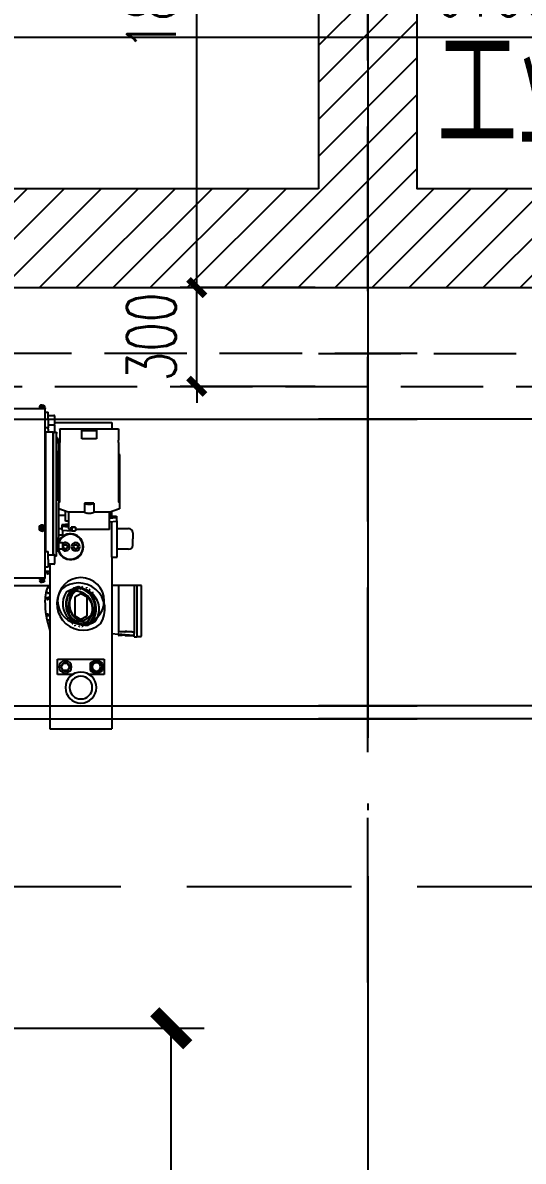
# Model space of a CAD drawing. Extents: x -1899985 to -450366, y 556196 to 2151267.
# Drawn here: x -1712408 to -1710889, y 575354 to 578812 of the extents above; entities that cross this region are included whole.
import ezdxf

# ---------------------------------------------------------------- set-up
doc = ezdxf.new("R2010")
doc.units = 0
doc.header["$LTSCALE"] = 1000
doc.header["$MEASUREMENT"] = 0
for name, pattern in [('__DASH', [0.35, 0.25, -0.1]), ('DASH', [0.35, 0.25, -0.1]), ('DOTE', [2.42, 2, -0.2, 0.02, -0.2])]:
    doc.linetypes.add(name, pattern=pattern)
doc.layers.get('Defpoints').update_dxf_attribs({"color": 210})
for name, color, linetype in [('A-AXIS-DOTE', 14, 'DOTE'), ('A-LIN-V', 9, 'Continuous'), ('A-SFCE', 30, 'Continuous'), ('EWHS5T6M-1', 7, 'Continuous'), ('EWHS5T6M-3', 7, 'Continuous'), ('FHSGH10105-主梁-04', 7, 'Continuous'), ('FHSGH10105-主梁-06', 7, 'Continuous'), ('建-尺寸', 3, 'Continuous'), ('建-文字', 7, 'Continuous')]:
    doc.layers.add(name, color=color, linetype=linetype)
doc.styles.add('_TCH_DIM_T3', font='SIMPLEX', dxfattribs={"width": 0.705882, "bigfont": 'GBCBIG'})
doc.styles.add('A-DIM_T3', font='SIMPLEX', dxfattribs={"width": 0.705882, "bigfont": 'GBCBIG'})
doc.styles.add('A-STANDARD', font='SIMPLEX', dxfattribs={"bigfont": 'GBCBIG'})
doc.dimstyles.new('_TCH_ARCH&&100', dxfattribs={"dimtxt": 297.5, "dimasz": 100, "dimexe": 100, "dimexo": 100, "dimgap": 126.25, "dimtad": 1, "dimdec": 0, "dimzin": 0, "dimdsep": 46, "dimtxsty": '_TCH_DIM_T3', "dimblk": 'ARCHTICK', "dimcen": 0.09, "dimclrt": 7, "dimazin": 2, "dimtfac": 1, "dimtdec": 0, "dimtix": 1, "dimtmove": 2, "dimatfit": 3, "dimfxl": 0, "dimtolj": 1, "dimtzin": 0, "dimarcsym": 0})
doc.dimstyles.new('A-DIM&&50', dxfattribs={"dimtxt": 148.75, "dimasz": 50, "dimexe": 50, "dimexo": 50, "dimgap": 63.125, "dimtad": 1, "dimdec": 0, "dimzin": 0, "dimdsep": 46, "dimtxsty": 'A-DIM_T3', "dimblk": 'ARCHTICK', "dimcen": 0.09, "dimclrt": 7, "dimazin": 2, "dimtfac": 1, "dimtdec": 0, "dimtix": 1, "dimtmove": 2, "dimatfit": 3, "dimfxl": 0, "dimtolj": 1, "dimtzin": 0, "dimarcsym": 0})

# ---------------------------------------------------------------- blocks, each defined once
blk = doc.blocks.new('_ArchTick')
at = {"color": 0, "linetype": 'ByBlock', "const_width": 0.4}
blk.add_lwpolyline([(-0.5, -0.5), (0.5, 0.5)], dxfattribs=at)
blk = doc.blocks.new('*D486')
at = {"layer": 'Defpoints', "color": 0}
for p in [(-519.6, 2100), (-110, 2100), (-110, 300)]:
    blk.add_point(p, dxfattribs=at)
at = {"layer": '建-尺寸', "color": 0, "lineweight": -2}
for p, q in [((-160, 2100), (-569.6, 2100)), ((-519.6, 300), (-519.6, 2100)), ((-160, 300), (-569.6, 300))]:
    blk.add_line(p, q, dxfattribs=at)
at = {"layer": '建-尺寸', "color": 0, "lineweight": -2, "xscale": 50, "yscale": 50, "zscale": 50}
for p, rotation in [((-519.6, 2100), 90), ((-519.6, 300), 270)]:
    blk.add_blockref('_ArchTick', p, dxfattribs=dict(at, rotation=rotation))
at = {"layer": '建-尺寸', "color": 7, "insert": (-657.1, 1200), "char_height": 148.75, "attachment_point": 5, "rotation": 90, "style": 'A-DIM_T3'}
blk.add_mtext('\\A1;1800', dxfattribs=at)
blk = doc.blocks.new('*D487')
at = {"layer": 'Defpoints', "color": 0}
for p in [(-519.6, 300), (-110, 300), (-110, 0)]:
    blk.add_point(p, dxfattribs=at)
at = {"layer": '建-尺寸', "color": 0, "lineweight": -2}
for p, q in [((-519.6, 300), (-519.6, 350)), ((-160, 300), (-569.6, 300)), ((-519.6, 0), (-519.6, 300)), ((-160, 0), (-569.6, 0)), ((-519.6, 0), (-519.6, -50))]:
    blk.add_line(p, q, dxfattribs=at)
at = {"layer": '建-尺寸', "color": 0, "lineweight": -2, "xscale": 50, "yscale": 50, "zscale": 50}
for p, rotation in [((-519.6, 300), 270), ((-519.6, 0), 90)]:
    blk.add_blockref('_ArchTick', p, dxfattribs=dict(at, rotation=rotation))
at = {"layer": '建-尺寸', "color": 7, "insert": (-657.1, 150), "char_height": 148.75, "attachment_point": 5, "rotation": 90, "style": 'A-DIM_T3'}
blk.add_mtext('\\A1;300', dxfattribs=at)
blk = doc.blocks.new('*D488')
at = {"layer": 'Defpoints', "color": 0}
for p in [(3050, 1060.2), (-3050, 600), (3050, 600)]:
    blk.add_point(p, dxfattribs=at)
at = {"layer": '建-尺寸', "color": 0, "lineweight": -2}
for p, q in [((-3050, 650), (-3050, 1110.2)), ((3050, 650), (3050, 1110.2)), ((-3050, 1060.2), (3050, 1060.2))]:
    blk.add_line(p, q, dxfattribs=at)
at = {"layer": '建-尺寸', "color": 0, "lineweight": -2, "xscale": 50, "yscale": 50, "zscale": 50, "rotation": 180}
blk.add_blockref('_ArchTick', (-3050, 1060.2), dxfattribs=at)
at = {"layer": '建-尺寸', "color": 0, "lineweight": -2, "xscale": 50, "yscale": 50, "zscale": 50}
blk.add_blockref('_ArchTick', (3050, 1060.2), dxfattribs=at)
at = {"layer": '建-尺寸', "color": 7, "insert": (382.4, 1197.7), "char_height": 148.75, "attachment_point": 5, "style": 'A-DIM_T3'}
blk.add_mtext('\\A1;6100', dxfattribs=at)
blk = doc.blocks.new('3243243')
at = {"color": 6, "linetype": 'DASH'}
blk.add_line((1570255.4, 577182.5), (1562425.4, 577182.5), dxfattribs=at)
at = {"color": 4}
blk.add_line((1569417.9, 576477.5), (1569328.5, 576477.5), dxfattribs=at)
at = {"layer": 'EWHS5T6M-1', "color": 4, "linetype": 'Continuous'}
for p, q in [((1569139.9, 576452.3), (1569133.3, 576454.1)), ((1569133.8, 576456.2), (1569139.9, 576454.9)), ((1569139.9, 576468.8), (1569138.2, 576469.6)), ((1569139, 576471.6), (1569139.9, 576471.2)), ((1569139.9, 576477.5), (1569139.9, 576041.8)), ((1569234.2, 576452.7), (1569215.4, 576441.9)), ((1569253.1, 576441.9), (1569234.2, 576452.7)), ((1569328.5, 576477.5), (1569328.5, 576041.8)), ((1569348, 576477.5), (1569348, 576338.7)), ((1569395.9, 576477.5), (1569395.9, 576332.3)), ((1569403.8, 576477.5), (1569403.8, 576332.3)), ((1569417.9, 576332.3), (1569417.9, 576477.5)), ((1569417.9, 576332.3), (1569417.9, 576477.5)), ((1569131.2, 576441.2), (1569139.9, 576442.8)), ((1569131.2, 576441.2), (1569131.2, 576435.3)), ((1569131.2, 576435.3), (1569135.2, 576435.3)), ((1569135.2, 576437.3), (1569139.9, 576437.3)), ((1569135.2, 576437.3), (1569135.2, 576435.3)), ((1569215.4, 576441.9), (1569215.4, 576385.1)), ((1569253.1, 576385.1), (1569253.1, 576441.9)), ((1569131.2, 576391.6), (1569131.2, 576385.7)), ((1569131.2, 576391.6), (1569135.2, 576391.6)), ((1569139.9, 576384.2), (1569131.2, 576385.7)), ((1569135.2, 576391.6), (1569135.2, 576389.6)), ((1569135.2, 576389.6), (1569139.9, 576389.6)), ((1569215.4, 576385.1), (1569234.2, 576374.2)), ((1569234.2, 576374.2), (1569253.1, 576385.1)), ((1569133.3, 576372.9), (1569139.9, 576374.6)), ((1569139.9, 576372), (1569133.8, 576370.7)), ((1569138.2, 576357.4), (1569139.9, 576358.2)), ((1569139.9, 576355.7), (1569139, 576355.3)), ((1569139.9, 576340.9), (1569139.9, 576041.8)), ((1569328.5, 576331.9), (1569347.2, 576330.1)), ((1569328.5, 576331.9), (1569347.2, 576330.1)), ((1569347.2, 576330.1), (1569346.6, 576330.2)), ((1569346.6, 576330.2), (1569346.6, 576330.2)), ((1569347.2, 576330.1), (1569346.6, 576330.2)), ((1569346.6, 576330.2), (1569346.6, 576330.2)), ((1569348, 576338.7), (1569348.8, 576338.7)), ((1569348, 576328.6), (1569348, 576326.9)), ((1569349.5, 576326.1), (1569348.8, 576326.1)), ((1569348.8, 576326.1), (1569348.8, 576326.1)), ((1569348.8, 576326.1), (1569349.5, 576326.1)), ((1569367.5, 576336.8), (1569349.5, 576337.1)), ((1569349.5, 576328.4), (1569367.5, 576326.6)), ((1569359, 576325.9), (1569349.5, 576326.1)), ((1569368.8, 576328), (1569349.7, 576329.9)), ((1569368.8, 576328), (1569349.7, 576329.9)), ((1569358.9, 576325.9), (1569355.8, 576326)), ((1569359.2, 576325.9), (1569355.8, 576326)), ((1569367.5, 576336.8), (1569368.7, 576336.8)), ((1569368.7, 576326.5), (1569367.5, 576326.6)), ((1569368.7, 576326.5), (1569395.9, 576325.3)), ((1569368.7, 576325.8), (1569395.9, 576325.3)), ((1569395.9, 576325.4), (1569368.8, 576328)), ((1569368.8, 576328), (1569395.9, 576325.4)), ((1569395.9, 576325.4), (1569368.8, 576328)), ((1569368.8, 576328), (1569395.9, 576325.4)), ((1569395.9, 576325.3), (1569383.6, 576325.5)), ((1569395.9, 576321.5), (1569395.9, 576332.3)), ((1569395.9, 576321.5), (1569395.9, 576325.4)), ((1569395.9, 576321.5), (1569395.9, 576321.5)), ((1569395.9, 576321.5), (1569403.8, 576321.3)), ((1569395.9, 576321.5), (1569403.8, 576321.3)), ((1569395.9, 576321.5), (1569395.9, 576321.5)), ((1569395.9, 576321.5), (1569403.8, 576321.3)), ((1569395.9, 576321.5), (1569403.8, 576321.3)), ((1569403.8, 576332.3), (1569403.8, 576321.3)), ((1569416.4, 576322), (1569403.8, 576321.3)), ((1569416.4, 576322), (1569403.8, 576321.3)), ((1569416.4, 576322), (1569403.8, 576321.3)), ((1569416.4, 576322), (1569403.8, 576321.3)), ((1569403.8, 576321.3), (1569403.8, 576321.3)), ((1569403.8, 576321.3), (1569403.8, 576321.3)), ((1569417.9, 576323.6), (1569417.9, 576332.3)), ((1569417.9, 576323.6), (1569417.9, 576332.3))]:
    blk.add_line(p, q, dxfattribs=at)
for centre, radius, start, end in [((1569234.2, 576431), 109.2, 154.7877, 180), ((1569234.2, 576431), 109.2, 154.7877, 180), ((1569133.6, 576455.1), 1.1, 78, 255), ((1569138.6, 576470.6), 1.1, 69, 246), ((1569401.5, 576430.5), 276.5, 179.8984, 198.9136), ((1569401.5, 576430.5), 276.5, 179.8984, 198.9136), ((1569133.6, 576371.8), 1.1, 105, 282), ((1569138.6, 576356.4), 1.1, 114, 291), ((1569347.3, 574900.5), 1438.1, 89.9717, 90.0283), ((1569346.4, 576328.6), 1.57, 0.0067, 84.4934), ((1569346.4, 576328.6), 1.57, 0, 84.5), ((1569349.7, 576339.3), 3.54, 224.3744, 269.1688), ((1569346.3, 576302.2), 27.9, 83.1236, 88.2406), ((1569346.3, 576302.2), 27.9, 83.1236, 88.2406), ((1569349.6, 576338.7), 1.57, 180, 216.594), ((1569349.6, 576338.7), 1.57, 180, 269), ((1569348.8, 576326.9), 0.784, 179.847, 269.153), ((1569348.8, 576326.9), 0.784, 179.8571, 269.1429), ((1569349.6, 576338.7), 1.58, 216.7224, 268.8717), ((1569347.5, 576317.8), 10.8, 78.9856, 85.6242), ((1569360.6, 576337.5), 11.1, 177.9665, 182.0335), ((1569320.2, 576331.7), 29.6, 353.4425, 356.447), ((1569360.8, 576326.5), 11.3, 178.0016, 181.9984), ((1569371.8, 576172.2), 164.6, 81.5673, 91.0684), ((1569348.9, 576328.8), 19.9, 353.3641, 357.7081), ((1569416.4, 576323.6), 1.57, 273, 0), ((1569416.4, 576323.6), 1.57, 273, 0), ((1569416.4, 576323.6), 1.57, 273, 0), ((1569416.4, 576323.6), 1.57, 273, 0), ((1569281.4, 576230.3), 12.6, 0, 180), ((1569234.2, 576167.5), 47.1, 90, 270), ((1569234.2, 576167.5), 47.1, 270, 90), ((1569281.4, 576230.3), 12.6, 180, 0), ((1569234.2, 576167.5), 34.6, 90, 270), ((1569234.2, 576167.5), 34.6, 270, 90)]:
    blk.add_arc(centre, radius, start, end, dxfattribs=at)
for points, degree, knots in [([(1569348.3, 576328.5), (1569348.3, 576328.9), (1569348.2, 576329.3), (1569347.8, 576329.9), (1569347.5, 576330.1), (1569347.2, 576330.1)], 3, [0, 0, 0, 0, 0.497, 0.497, 1, 1, 1, 1]), ([(1569349.5, 576326.9), (1569349.1, 576326.9), (1569348.7, 576326.9), (1569348.2, 576326.9), (1569348, 576326.9), (1569348, 576326.9)], 3, [0, 0, 0, 0, 0.5, 0.5, 1, 1, 1, 1]), ([(1569349.7, 576335.7), (1569349.7, 576336.1), (1569349.7, 576336.4), (1569349.6, 576336.9), (1569349.6, 576337.1), (1569349.5, 576337.1)], 3, [0, 0, 0, 0, 0.5, 0.5, 1, 1, 1, 1]), ([(1569395.9, 576335.5), (1569395.5, 576335.6), (1569395.1, 576335.7), (1569392.7, 576336.1), (1569388.6, 576336.5), (1569384.5, 576336.9), (1569379.1, 576337.2), (1569374.1, 576337.4), (1569368.7, 576337.5)], 2, [0.1931582, 0.1931582, 0.1931582, 0.25, 0.25, 0.5, 0.5, 0.75, 0.75, 1, 1, 1]), ([(1569368.7, 576336.8), (1569368.7, 576336.7), (1569368.8, 576336.6), (1569368.8, 576336), (1569368.8, 576335.6), (1569368.8, 576335.2)], 3, [0, 0, 0, 0, 0.5, 0.5, 1, 1, 1, 1])]:
    blk.add_open_spline(points, degree=degree, knots=knots, dxfattribs=at)
at = {"layer": 'EWHS5T6M-3', "color": 4, "linetype": 'Continuous'}
for p, q in [((1568211.2, 577014.9), (1569125.8, 577014.9)), ((1568211.2, 577014.9), (1569125.8, 577014.9)), ((1569125.8, 577017.4), (1569106.9, 577017.4)), ((1569106.9, 577017.4), (1569106.9, 577014.9)), ((1569116.4, 577019.9), (1569108.1, 577019.9)), ((1569109.1, 577019.9), (1569109.1, 577017.4)), ((1569116.4, 577025.1), (1569111.7, 577025.1)), ((1569116.1, 577019.9), (1569115.4, 577017.4)), ((1569116.4, 577025.1), (1569121.1, 577025.1)), ((1569116.4, 577019.9), (1569124.6, 577019.9)), ((1569116.7, 577017.4), (1569117.4, 577019.9)), ((1569120, 577025.1), (1569120, 577025.1)), ((1569123.7, 577019.9), (1569123.7, 577017.4)), ((1569125.8, 577017.4), (1569125.8, 577014.9)), ((1569125.8, 576973.3), (1569125.8, 577014.9)), ((1569125.8, 577003.7), (1569125.8, 577014.9)), ((1569125.8, 577003.7), (1569135.2, 577003.7)), ((1569125.8, 577003.7), (1569135.2, 577003.7)), ((1569135.2, 576980.1), (1569135.2, 577003.7)), ((1569135.2, 576994.2), (1569135.2, 577003.7)), ((1569125.8, 576542.7), (1569125.8, 576973.3)), ((1569135.2, 576994.2), (1569152.2, 576994.2)), ((1569135.2, 576994.2), (1569152.2, 576994.2)), ((1569135.2, 576980.1), (1569135.2, 576956.5)), ((1569154.1, 576992.3), (1569154.1, 576967.8)), ((1569154.1, 576992.3), (1569154.1, 576972.5)), ((1569154.1, 576972.5), (1569315.9, 576972.5)), ((1569154.1, 576972.5), (1569315.9, 576972.5)), ((1569315.9, 576972.5), (1569328.5, 576972.5)), ((1569315.9, 576972.5), (1569328.5, 576972.5)), ((1569328.5, 576972.5), (1569328.5, 576953.1)), ((1569328.5, 576972.5), (1569328.5, 576953.1)), ((1569135.2, 576956.5), (1569125.8, 576956.5)), ((1569125.8, 576941.8), (1569127.4, 576943.4)), ((1569127.4, 576580.6), (1569127.4, 576943.4)), ((1569149.4, 576943.4), (1569127.4, 576943.4)), ((1569135.2, 576965.9), (1569152.2, 576965.9)), ((1569135.2, 576952.7), (1569135.2, 576956.5)), ((1569135.2, 576952.7), (1569135.2, 576943.4)), ((1569149.4, 576943.4), (1569149.4, 576571.1)), ((1569150.9, 576941.8), (1569149.4, 576943.4)), ((1569150.9, 576943.4), (1569150.9, 576938.9)), ((1569150.9, 576943.4), (1569160.4, 576943.4)), ((1569150.9, 576571.1), (1569150.9, 576938.9)), ((1569154.1, 576965), (1569154.1, 576943.4)), ((1569160.4, 576943.4), (1569160.4, 576938.9)), ((1569160.4, 576876.6), (1569160.4, 576938.9)), ((1569170.6, 576952.9), (1569170.6, 576953.1)), ((1569170.6, 576953.1), (1569348.2, 576953.1)), ((1569170.6, 576952.9), (1569170.6, 576919.5)), ((1569237.4, 576949.4), (1569281.4, 576949.4)), ((1569237.4, 576923), (1569237.4, 576949.4)), ((1569237.4, 576947.9), (1569281.4, 576947.9)), ((1569281.4, 576949.4), (1569281.4, 576923)), ((1569328.5, 576953.1), (1569348.2, 576953.1)), ((1569348.2, 576953.1), (1569348.2, 576952.9)), ((1569348.2, 576953.1), (1569348.2, 576952.9)), ((1569348.2, 576952.9), (1569348.2, 576919.5)), ((1569348.2, 576952.9), (1569348.2, 576919.5)), ((1569160.4, 576927.6), (1569162.7, 576927.6)), ((1569160.4, 576912), (1569167.4, 576912)), ((1569162.7, 576919.8), (1569162.7, 576927.6)), ((1569162.7, 576921.6), (1569166, 576921.6)), ((1569162.7, 576919.8), (1569162.7, 576912)), ((1569166, 576921.8), (1569166, 576922.1)), ((1569166, 576922.1), (1569170.6, 576922.1)), ((1569166, 576921.8), (1569166, 576912)), ((1569166, 576912), (1569166, 576921.3)), ((1569167.4, 576912), (1569167.4, 576908.5)), ((1569167.4, 576734.3), (1569167.4, 576908.5)), ((1569170.6, 576901.7), (1569167.4, 576901.7)), ((1569170.6, 576919.5), (1569170.6, 576911.8)), ((1569170.6, 576730.5), (1569170.6, 576911.8)), ((1569281.4, 576923), (1569237.4, 576923)), ((1569348.2, 576911.8), (1569348.2, 576919.5)), ((1569348.2, 576911.8), (1569348.2, 576919.5)), ((1569348.2, 576911.8), (1569348.2, 576730.5)), ((1569348.2, 576911.8), (1569348.2, 576877.1)), ((1569160.4, 576884.5), (1569162.7, 576884.5)), ((1569160.4, 576584.2), (1569160.4, 576876.6)), ((1569162.7, 576884.5), (1569162.7, 576855.2)), ((1569167.4, 576875.6), (1569170.6, 576877.1)), ((1569348.2, 576877.1), (1569351.3, 576875.6)), ((1569348.2, 576877.1), (1569351.3, 576875.6)), ((1569351.3, 576875.6), (1569351.3, 576729)), ((1569351.3, 576875.6), (1569351.3, 576729)), ((1569162.7, 576855.2), (1569162.7, 576736.7)), ((1569162.7, 576736.7), (1569160.4, 576736.7)), ((1569167.4, 576734.3), (1569167.4, 576729)), ((1569167.4, 576729), (1569170.6, 576730.5)), ((1569167.4, 576710.7), (1569167.4, 576729)), ((1569245.2, 576727.4), (1569252.2, 576724.8)), ((1569273.5, 576727.4), (1569245.2, 576727.4)), ((1569245.2, 576727.4), (1569245.2, 576700.1)), ((1569266.5, 576724.8), (1569273.5, 576727.4)), ((1569273.5, 576727.4), (1569273.5, 576700.1)), ((1569348.2, 576730.5), (1569351.3, 576729)), ((1569351.3, 576729), (1569351.3, 576710.7)), ((1569351.3, 576729), (1569351.3, 576710.7)), ((1569167.4, 576608.2), (1569167.4, 576710.7)), ((1569195.7, 576700.1), (1569167.4, 576710.7)), ((1569167.4, 576709.3), (1569171.4, 576709.3)), ((1569187.9, 576690.4), (1569167.4, 576690.4)), ((1569187.9, 576673.1), (1569187.9, 576702.7)), ((1569245.2, 576700.1), (1569195.7, 576700.1)), ((1569197.3, 576647.2), (1569197.3, 576700.1)), ((1569245.2, 576700.1), (1569252.2, 576697.4)), ((1569266.5, 576697.4), (1569273.5, 576700.1)), ((1569323, 576700.1), (1569273.5, 576700.1)), ((1569321.4, 576647.2), (1569321.4, 576700.1)), ((1569351.3, 576710.7), (1569323, 576700.1)), ((1569325.4, 576687.3), (1569325.4, 576701)), ((1569328.5, 576690.4), (1569325.4, 576687.3)), ((1569327.4, 576689.4), (1569342.2, 576687.9)), ((1569351.3, 576710.7), (1569328.5, 576702.2)), ((1569328.5, 576690.4), (1569328.5, 576702.2)), ((1569328.5, 576690.4), (1569328.5, 576702.2)), ((1569328.5, 576690.4), (1569328.5, 576689.2)), ((1569328.5, 576690.4), (1569328.5, 576689.2)), ((1569114.6, 576655.1), (1569112.7, 576651.9)), ((1569114.6, 576655.1), (1569118.2, 576655.1)), ((1569120, 576651.9), (1569118.2, 576655.1)), ((1569197.3, 576663.9), (1569176.5, 576662.3)), ((1569176.5, 576662.3), (1569176.5, 576657.4)), ((1569176.5, 576657.4), (1569176.5, 576646.1)), ((1569176.5, 576657.4), (1569197.3, 576655.4)), ((1569191.4, 576660.8), (1569185.9, 576660.8)), ((1569185.9, 576658.1), (1569191.4, 576658.1)), ((1569197.3, 576673.1), (1569187.9, 576673.1)), ((1569204.2, 576647.2), (1569204.2, 576654.8)), ((1569204.2, 576654.8), (1569206.3, 576654.6)), ((1569217.3, 576654.8), (1569204.2, 576654.8)), ((1569217.3, 576654.6), (1569217.3, 576654.8)), ((1569325.4, 576687.3), (1569321.4, 576687.3)), ((1569342.2, 576683.1), (1569321.4, 576681.5)), ((1569342.2, 576671.7), (1569321.4, 576670.1)), ((1569332.8, 576687.2), (1569327.3, 576687.2)), ((1569327.3, 576684.6), (1569332.8, 576684.6)), ((1569328.5, 576689.2), (1569342.2, 576687.9)), ((1569328.5, 576563.9), (1569328.5, 576670.6)), ((1569342.2, 576687.9), (1569342.2, 576683.1)), ((1569342.2, 576687.9), (1569342.2, 576683.1)), ((1569342.2, 576683.1), (1569342.2, 576671.7)), ((1569342.2, 576683.1), (1569342.2, 576673.9)), ((1569342.2, 576673.9), (1569344.2, 576673.9)), ((1569342.2, 576673.9), (1569344.2, 576673.9)), ((1569344.2, 576563.9), (1569344.2, 576673.9)), ((1569344.2, 576650.3), (1569344.2, 576673.9)), ((1569112.7, 576651.9), (1569114.6, 576648.8)), ((1569114.6, 576648.8), (1569118.2, 576648.8)), ((1569118.2, 576648.8), (1569120, 576651.9)), ((1569162.7, 576620.3), (1569160.4, 576620.3)), ((1569162.7, 576620.3), (1569162.7, 576605.6)), ((1569167.4, 576651.1), (1569176.5, 576651.1)), ((1569177.3, 576630.7), (1569167.4, 576630.7)), ((1569176.5, 576646.1), (1569206.3, 576643.2)), ((1569178.6, 576645.8), (1569178.6, 576632)), ((1569204.2, 576647.2), (1569197.3, 576647.2)), ((1569206.3, 576654.6), (1569206.3, 576643.2)), ((1569206.3, 576654.6), (1569217.3, 576654.6)), ((1569206.3, 576643.2), (1569217.3, 576643.2)), ((1569217.3, 576654.6), (1569217.3, 576643.2)), ((1569321.4, 576647.2), (1569217.3, 576647.2)), ((1569344.2, 576650.3), (1569378.8, 576650.3)), ((1569344.2, 576650.3), (1569378.8, 576650.3)), ((1569391.4, 576637.8), (1569391.4, 576618.9)), ((1569391.4, 576637.8), (1569391.4, 576618.9)), ((1569162.7, 576607.4), (1569166, 576607.4)), ((1569162.7, 576605.6), (1569162.7, 576582.1)), ((1569166, 576588.1), (1569162.7, 576588.1)), ((1569166, 576607.6), (1569166, 576608)), ((1569166, 576608), (1569177.3, 576608)), ((1569166, 576607.6), (1569166, 576587.6)), ((1569166, 576588.1), (1569166, 576607.1)), ((1569177.3, 576587.6), (1569166, 576587.6)), ((1569178.6, 576606.4), (1569178.6, 576606.7)), ((1569178.6, 576606.4), (1569178.6, 576588.8)), ((1569179.9, 576595.5), (1569179.8, 576595.3)), ((1569179.8, 576595.3), (1569179.9, 576595.2)), ((1569179.9, 576595.5), (1569183.4, 576601.5)), ((1569183.4, 576589.2), (1569179.9, 576595.2)), ((1569183.5, 576601.6), (1569183.4, 576601.5)), ((1569183.4, 576589.2), (1569183.5, 576589.1)), ((1569183.6, 576601.6), (1569183.5, 576601.6)), ((1569183.5, 576589.1), (1569183.6, 576589.1)), ((1569183.6, 576601.6), (1569190.6, 576601.6)), ((1569190.7, 576601.6), (1569190.6, 576601.6)), ((1569190.6, 576589.1), (1569190.7, 576589.1)), ((1569190.8, 576601.5), (1569190.7, 576601.6)), ((1569190.7, 576589.1), (1569190.8, 576589.2)), ((1569190.8, 576601.5), (1569194.3, 576595.5)), ((1569194.3, 576595.2), (1569190.8, 576589.2)), ((1569194.3, 576595.3), (1569194.3, 576595.5)), ((1569194.3, 576595.2), (1569194.3, 576595.3)), ((1569211.3, 576595.5), (1569214.8, 576601.5)), ((1569211.3, 576595.5), (1569211.3, 576595.3)), ((1569211.3, 576595.3), (1569211.3, 576595.2)), ((1569214.8, 576589.2), (1569211.3, 576595.2)), ((1569214.9, 576601.6), (1569214.8, 576601.5)), ((1569214.8, 576589.2), (1569214.9, 576589.1)), ((1569215, 576601.6), (1569214.9, 576601.6)), ((1569214.9, 576589.1), (1569215, 576589.1)), ((1569215, 576601.6), (1569222, 576601.6)), ((1569222.1, 576601.6), (1569222, 576601.6)), ((1569222, 576589.1), (1569222.1, 576589.1)), ((1569222.2, 576601.5), (1569222.1, 576601.6)), ((1569222.1, 576589.1), (1569222.2, 576589.2)), ((1569222.2, 576601.5), (1569225.7, 576595.5)), ((1569225.7, 576595.2), (1569222.2, 576589.2)), ((1569225.8, 576595.3), (1569225.7, 576595.5)), ((1569225.7, 576595.2), (1569225.8, 576595.3)), ((1569378.8, 576587.5), (1569344.2, 576587.5)), ((1569344.2, 576563.9), (1569344.2, 576587.5)), ((1569378.8, 576587.5), (1569344.2, 576587.5)), ((1569391.4, 576600.1), (1569391.4, 576618.9)), ((1569391.4, 576600.1), (1569391.4, 576618.9)), ((1569125.8, 576580.6), (1569135.2, 576580.6)), ((1569135.2, 576557), (1569135.2, 576580.6)), ((1569135.2, 576571.1), (1569152.2, 576571.1)), ((1569135.2, 576557), (1569135.2, 576533.4)), ((1569154.1, 576569.3), (1569154.1, 576544.7)), ((1569160.4, 576566.3), (1569154.1, 576566.3)), ((1569160.4, 576566.3), (1569160.4, 576584.2)), ((1569162.7, 576582.1), (1569160.4, 576582.1)), ((1569328.5, 576563.9), (1569328.5, 576041.8)), ((1569328.5, 576563.9), (1569344.2, 576563.9)), ((1569328.5, 576563.9), (1569328.5, 576477.5)), ((1569328.5, 576563.9), (1569344.2, 576563.9)), ((1569125.8, 576501.1), (1569125.8, 576542.7)), ((1569135.2, 576533.4), (1569125.8, 576533.4)), ((1569139.9, 576519.9), (1569125.8, 576519.9)), ((1569135.2, 576542.9), (1569152.2, 576542.9)), ((1569139.9, 576542.9), (1569139.9, 576519.9)), ((1569139.9, 576519.9), (1569139.9, 576041.8)), ((1568211.2, 576501.1), (1569125.8, 576501.1)), ((1569106.9, 576498.5), (1569106.9, 576501.1)), ((1569106.9, 576498.5), (1569125.8, 576498.5)), ((1569108.1, 576492.9), (1569116.4, 576492.9)), ((1569109.1, 576496), (1569109.1, 576498.5)), ((1569109.1, 576496), (1569115.4, 576496)), ((1569111.7, 576493.3), (1569111.7, 576496)), ((1569111.7, 576487.7), (1569116.4, 576487.7)), ((1569116.1, 576498.5), (1569115.4, 576496)), ((1569124.6, 576492.9), (1569116.4, 576492.9)), ((1569121.1, 576487.7), (1569116.4, 576487.7)), ((1569116.7, 576496), (1569117.4, 576498.5)), ((1569116.7, 576496), (1569123.7, 576496)), ((1569120, 576487.7), (1569120, 576487.7)), ((1569121.1, 576493.3), (1569121.1, 576496)), ((1569123.7, 576496), (1569123.7, 576498.5)), ((1569125.8, 576498.5), (1569125.8, 576501.1)), ((1569130.5, 576514.5), (1569131, 576516.2)), ((1569134.7, 576513), (1569133.1, 576512.3)), ((1569201.3, 576458.1), (1569203.3, 576452.6)), ((1569214.6, 576460.3), (1569210.6, 576467.2)), ((1569214.7, 576469.5), (1569218.6, 576462.7)), ((1569231, 576468.5), (1569227.2, 576473)), ((1569139.9, 576340.9), (1569139.9, 576041.8)), ((1569328.5, 576331.9), (1569328.5, 576041.8)), ((1569163.5, 576253.9), (1569304.9, 576253.9)), ((1569163.5, 576206.8), (1569163.5, 576253.9)), ((1569174.5, 576230.6), (1569180.6, 576241.1)), ((1569180.7, 576241.3), (1569180.6, 576241.1)), ((1569181, 576241.3), (1569180.7, 576241.3)), ((1569181, 576241.3), (1569193.2, 576241.3)), ((1569193.4, 576241.3), (1569193.2, 576241.3)), ((1569193.6, 576241.1), (1569193.4, 576241.3)), ((1569193.6, 576241.1), (1569199.7, 576230.6)), ((1569281.4, 576252.1), (1569262.5, 576241.2)), ((1569262.5, 576241.2), (1569262.5, 576219.5)), ((1569300.2, 576241.2), (1569281.4, 576252.1)), ((1569304.9, 576253.9), (1569304.9, 576206.8)), ((1569208.2, 576206.8), (1569163.5, 576206.8)), ((1569174.5, 576230.6), (1569174.4, 576230.3)), ((1569174.4, 576230.3), (1569174.5, 576230.1)), ((1569180.6, 576219.6), (1569174.5, 576230.1)), ((1569180.6, 576219.6), (1569180.7, 576219.3)), ((1569180.7, 576219.3), (1569181, 576219.3)), ((1569193.2, 576219.3), (1569193.4, 576219.3)), ((1569193.4, 576219.3), (1569193.6, 576219.6)), ((1569199.7, 576230.1), (1569193.6, 576219.6)), ((1569199.8, 576230.3), (1569199.7, 576230.6)), ((1569199.7, 576230.1), (1569199.8, 576230.3)), ((1569304.9, 576206.8), (1569260.3, 576206.8)), ((1569262.5, 576219.5), (1569281.4, 576208.6)), ((1569281.4, 576208.6), (1569300.2, 576219.5)), ((1569139.9, 576041.8), (1569152.5, 576041.8)), ((1569139.9, 576041.8), (1569328.5, 576041.8)), ((1569152.5, 576041.8), (1569315.9, 576041.8)), ((1569315.9, 576041.8), (1569328.5, 576041.8))]:
    blk.add_line(p, q, dxfattribs=at)
for centre, radius, start, end in [((1569116.4, 577018.1), 8.45, 123.9117, 167.5145), ((1569116.4, 577018.1), 8.45, 12.4855, 56.0883), ((1569152.2, 576992.3), 1.89, 0, 90), ((1569152.2, 576992.3), 1.89, 0, 90), ((1569152.2, 576967.8), 1.89, 270, 0), ((1569152.2, 576965), 1.89, 0, 49.7275), ((1569116.4, 576651.9), 9.43, 0, 180), ((1569116.4, 576651.9), 8.25, 0, 180), ((1569116.4, 576651.9), 4.71, 0, 180), ((1569116.4, 576651.9), 3.63, 120, 180), ((1569116.4, 576651.9), 3.63, 60, 120), ((1569116.4, 576651.9), 3.63, 0, 60), ((1569116.4, 576651.9), 9.43, 180, 0), ((1569116.4, 576651.9), 8.25, 180, 0), ((1569116.4, 576651.9), 4.71, 180, 0), ((1569116.4, 576651.9), 3.63, 180, 240), ((1569116.4, 576651.9), 3.63, 240, 300), ((1569116.4, 576651.9), 3.63, 300, 0), ((1569202.8, 576595.3), 37.7, 0, 160.407), ((1569202.8, 576595.3), 39.3, 0, 154.1581), ((1569177.3, 576632), 1.26, 270, 0), ((1569378.8, 576637.8), 12.6, 0, 90), ((1569378.8, 576637.8), 12.6, 0, 90), ((1569202.8, 576595.3), 39.3, 190.8374, 0), ((1569202.8, 576595.3), 37.7, 191.0547, 0), ((1569187.1, 576595.3), 12.6, 218.2423, 0), ((1569177.3, 576606.7), 1.26, 0, 90), ((1569177.3, 576588.8), 1.26, 270, 0), ((1569187.1, 576595.3), 12.6, 0, 132.4541), ((1569187.1, 576595.3), 7.19, 120.9642, 179.0358), ((1569187.1, 576595.3), 7.19, 180.9642, 239.0358), ((1569187.1, 576595.3), 7.19, 60.9642, 119.0358), ((1569187.1, 576595.3), 7.19, 240.9642, 299.0358), ((1569187.1, 574201.8), 2387.2, 89.9163, 90.0837), ((1569187.1, 576595.3), 7.19, 0.9642, 59.0358), ((1569187.1, 576595.3), 7.19, 300.9642, 359.0358), ((1569218.5, 576595.3), 12.6, 0, 180), ((1569218.5, 576595.3), 12.6, 180, 0), ((1569218.5, 576595.3), 7.19, 120.9642, 179.0358), ((1569218.5, 576595.3), 7.19, 180.9642, 239.0358), ((1569218.5, 576595.3), 7.19, 60.9642, 119.0358), ((1569218.5, 576595.3), 7.19, 240.9642, 299.0358), ((1569218.5, 574201.8), 2387.2, 89.9163, 90.0837), ((1569218.5, 576595.3), 7.19, 0.9642, 59.0358), ((1569218.5, 576595.3), 7.19, 300.9642, 359.0358), ((1569378.8, 576600.1), 12.6, 270, 0), ((1569378.8, 576600.1), 12.6, 270, 0), ((1569152.2, 576569.3), 1.89, 0, 90), ((1569152.2, 576544.7), 1.89, 270, 0), ((1569116.4, 576494.7), 8.45, 192.4855, 236.0883), ((1569111.3, 576493.3), 0.393, 270, 0), ((1569121.5, 576493.3), 0.393, 180, 270), ((1569116.4, 576494.7), 8.45, 303.9117, 347.5145), ((1569202.8, 576595.3), 108.4, 228.1863, 229.9955), ((1569202.8, 576595.3), 106.9, 227.7942, 230.3876), ((1569234.2, 576431), 70.7, 0, 180), ((1569227, 576405.2), 80.1, 326.8566, 131.1227), ((1569241.4, 576421.7), 80.1, 146.8566, 311.1227), ((1569242.4, 576421.9), 63.6, 146.5705, 305.3505), ((1569251.5, 576420.3), 63.5, 128.7164, 274.7097), ((1569226.1, 576405.1), 63.6, 326.5705, 125.3505), ((1569252.9, 576421.9), 62.9, 144.4955, 272.3786), ((1569192.6, 576455), 7.07, 270.094, 293.3146), ((1569323.4, 576410.8), 126.7, 161.7514, 196.4061), ((1569252.5, 576420.2), 54.8, 130.9848, 269.3602), ((1569192.6, 576455), 7.07, 6.6854, 29.906), ((1569252.7, 576420.2), 53.5, 131.4667, 268.2602), ((1569202.4, 576458.5), 1.1, 139.1932, 200), ((1569234.2, 576431), 43.2, 123.1268, 139.1932), ((1569225.8, 576420.3), 51.2, 242.1693, 33.398), ((1569201.1, 576451.8), 2.36, 326.5646, 20), ((1569208.3, 576458.6), 2.36, 30, 210), ((1569208.3, 576458.6), 2.36, 210, 30), ((1569234.2, 576431), 42.6, 120, 123.173), ((1569217, 576406.6), 63.5, 308.7164, 94.7097), ((1569234.2, 576431), 42.6, 116.827, 120), ((1569234.2, 576431), 43.2, 100.8068, 116.8732), ((1569215.9, 576406.7), 54.8, 310.9848, 89.3602), ((1569215.7, 576406.8), 53.5, 311.4667, 88.2602), ((1569223.3, 576467.2), 2.36, 30, 210), ((1569223.3, 576467.2), 2.36, 210, 30), ((1569226.3, 576472.3), 1.1, 40, 100.8068), ((1569210.6, 576408.4), 66.7, 312.3281, 75.5721), ((1569234.2, 576479), 7.07, 210.094, 233.3146), ((1569232.8, 576470.1), 2.36, 220, 273.4354), ((1569235.2, 576429.3), 38.5, 30, 93.4354), ((1569234.2, 576479), 7.07, 306.6854, 329.906), ((1569258.3, 576472.6), 7.07, 180, 203.3146), ((1569258.3, 576472.6), 7.07, 276.6854, 299.906), ((1569275.8, 576455), 7.07, 150.094, 173.3146), ((1569275.8, 576455), 7.07, 246.6854, 269.906), ((1569234.2, 576431), 70.7, 180, 0), ((1569186.2, 576431), 7.07, 36.6854, 59.906), ((1569282.3, 576431), 7.07, 120.094, 143.3146), ((1569186.2, 576396), 7.07, 300.094, 323.3146), ((1569192.6, 576371.9), 7.07, 66.6854, 89.906), ((1569275.8, 576371.9), 7.07, 90.094, 113.3146), ((1569282.3, 576396), 7.07, 216.6854, 239.906), ((1569192.6, 576371.9), 7.07, 330.094, 353.3146), ((1569210.2, 576354.4), 7.07, 96.6854, 119.906), ((1569210.2, 576354.4), 7.07, 0.094, 23.3146), ((1569234.2, 576347.9), 7.07, 126.6854, 149.906), ((1569234.2, 576347.9), 7.07, 30.094, 53.3146), ((1569258.3, 576354.4), 7.07, 156.6854, 180), ((1569258.3, 576354.4), 7.07, 60.094, 83.3146), ((1569275.8, 576371.9), 7.07, 186.6854, 209.906), ((1569187.1, 576230.3), 18.9, 0, 180), ((1569187.1, 576230.3), 12.6, 121.045, 178.955), ((1569187.1, 576230.3), 12.6, 61.045, 118.955), ((1569187.1, 576230.3), 12.6, 1.045, 58.955), ((1569281.4, 576230.3), 18.8, 90, 270), ((1569281.4, 576230.3), 13.6, 90, 270), ((1569281.4, 576230.3), 18.8, 270, 90), ((1569281.4, 576230.3), 13.6, 270, 90), ((1565913.6, 576230.3), 3386.6, 359.8158, 0.1842), ((1569187.1, 576230.3), 18.9, 180, 0), ((1569187.1, 576230.3), 12.6, 181.045, 238.955), ((1569187.1, 570453.8), 5765.5, 89.93952, 90.06048), ((1569187.1, 576230.3), 12.6, 241.045, 298.955), ((1569187.1, 576230.3), 12.6, 301.045, 358.955)]:
    blk.add_arc(centre, radius, start, end, dxfattribs=at)
at = {"layer": 'EWHS5T6M-3', "color": 4, "linetype": 'Continuous', "extrusion": (0, 0, -1)}
for centre, major_axis, start_param, end_param in [((1569259.4, 576726), (-8.64, 0), 3.735005, 5.689773), ((1569259.4, 576698.7), (-8.64, 0), 3.735005, 5.689773), ((1569185.9, 576659.5), (5.11, 0), 1.564978, 4.712389), ((1569191.4, 576659.5), (5.11, 0), 4.712389, 6.283185), ((1569191.4, 576659.5), (-5.11, 0), 3.141593, 4.70657), ((1569327.3, 576685.9), (5.11, 0), 1.564978, 4.712389), ((1569332.8, 576685.9), (5.11, 0), 4.712389, 6.283185), ((1569332.8, 576685.9), (-5.11, 0), 3.141593, 4.70657)]:
    blk.add_ellipse(centre, major_axis=major_axis, ratio=0.258819, start_param=start_param, end_param=end_param, dxfattribs=at)
at = {"layer": 'EWHS5T6M-3', "color": 4, "linetype": 'Continuous'}
blk.add_open_spline([(1569131, 576516.2), (1569131.7, 576518.2), (1569132.4, 576520)], degree=2, dxfattribs=at)
blk.add_open_spline([(1569140, 576516.2), (1569139.7, 576516), (1569139.5, 576515.8), (1569137.4, 576514.4), (1569134.7, 576513)], degree=2, knots=[0.7287121, 0.7287121, 0.7287121, 0.75, 0.75, 1, 1, 1], dxfattribs=at)
at = {"layer": 'FHSGH10105-主梁-04', "color": 4, "linetype": 'Continuous'}
blk.add_line((1562470.6, 576982.5), (1570255.4, 576982.5), dxfattribs=at)
at = {"layer": 'FHSGH10105-主梁-06', "color": 4, "linetype": 'Continuous'}
for p, q in [((1569125.8, 576516.8), (1569130.4, 576516.8)), ((1568818.2, 576477.5), (1569139.9, 576477.5)), ((1569022.1, 576477.5), (1569135.4, 576477.5)), ((1562724.4, 576111.8), (1570255.4, 576111.8)), ((1562731.1, 576072.5), (1570255.4, 576072.5))]:
    blk.add_line(p, q, dxfattribs=at)
blk = doc.blocks.new('*D493')
at = {"layer": 'A-LIN-V', "color": 0, "lineweight": -2}
for p, q in [((-1571580.8, 575132.9), (-1570852.4, 575132.9)), ((-1570952.4, 567632.5), (-1570952.4, 575132.9)), ((-1571580.8, 567632.5), (-1570852.4, 567632.5))]:
    blk.add_line(p, q, dxfattribs=at)
at = {"layer": 'Defpoints', "color": 0}
for p in [(-1571680.8, 575132.9), (-1570952.4, 575132.9), (-1571680.8, 567632.5)]:
    blk.add_point(p, dxfattribs=at)
at = {"layer": 'A-LIN-V', "color": 0, "lineweight": -2, "xscale": 100, "yscale": 100, "zscale": 100}
for p, rotation in [((-1570952.4, 575132.9), 90), ((-1570952.4, 567632.5), 270)]:
    blk.add_blockref('_ArchTick', p, dxfattribs=dict(at, rotation=rotation))
at = {"layer": 'A-LIN-V', "color": 7, "insert": (-1571227.4, 571382.7), "char_height": 297.5, "attachment_point": 5, "rotation": 90, "style": '_TCH_DIM_T3'}
blk.add_mtext('\\A1;7500', dxfattribs=at)
blk = doc.blocks.new('G$C2C10B007')
at = {"layer": 'A-LIN-V'}
h = blk.add_hatch(dxfattribs=at)
h.set_pattern_fill('ANSI31', color=252, scale=50)
h.set_pattern_definition([(45, (0, 400), (-56.1266, 56.1266), [])])
h.paths.add_polyline_path([(-150, 600), (-3050, 600), (-3050, 300), (3050, 300), (3050, 600), (150, 600), (150, 2100), (-150, 2100)])
at = {"layer": 'A-AXIS-DOTE', "linetype": '__DASH', "ltscale": 2}
blk.add_lwpolyline([(0, 2100), (0, 100)], dxfattribs=at)
at = {"layer": 'A-LIN-V'}
blk.add_lwpolyline([(-150, 600), (-3050, 600), (-3050, 300), (3050, 300), (3050, 600), (150, 600), (150, 2100), (-150, 2100), (-150, 600)], dxfattribs=at)
at = {"layer": 'A-SFCE', "linetype": 'DASH'}
blk.add_line((-3050, 0), (3050, 0), dxfattribs=at)
at = {"layer": '建-文字', "style": 'A-STANDARD'}
blk.add_text('工业风扇', height=337.59, dxfattribs=at).set_placement((210.4, 722.5))
at = {"layer": '建-尺寸'}
for p1, p2, picture, middle in [((-110, 300), (-110, 2100), '*D486', (-657.1, 1200)), ((-110, 0), (-110, 300), '*D487', (-657.1, 150))]:
    dim = blk.add_aligned_dim(p1=p1, p2=p2, distance=409.6, dimstyle='A-DIM&&50', dxfattribs=at)
    dim.commit()
    dim.dimension.update_dxf_attribs({"geometry": picture, "text_midpoint": middle})
dim = blk.add_linear_dim(base=(3050, 1060.2), p1=(-3050, 600), p2=(3050, 600), angle=0, dimstyle='A-DIM&&50', dxfattribs=at)
dim.commit()
dim.dimension.update_dxf_attribs({"geometry": '*D488', "text_midpoint": (382.4, 1197.7), "dimtype": 161})
blk = doc.blocks.new('G$C845E5159')
at = {"layer": 'A-AXIS-DOTE', "linetype": '__DASH', "ltscale": 2}
blk.add_line((8250, -3360.7), (8250, 6078.5), dxfattribs=at)
at = {"layer": 'A-LIN-V'}
blk.add_blockref('G$C2C10B007', (8250, -1550), dxfattribs=at)
blk = doc.blocks.new('b234swerwr')
at = {"layer": 'A-AXIS-DOTE', "color": 4}
blk.add_line((-1570355.4, 578015), (-1570355.4, 564377.5), dxfattribs=at)
at = {"layer": 'A-LIN-V'}
blk.add_blockref('3243243', (-3140460.8, 0), dxfattribs=at)
at = {"layer": 'A-LIN-V', "xscale": -1}
blk.add_blockref('3243243', (-250, 0), dxfattribs=at)
at = {"layer": 'A-LIN-V', "color": 2}
dim = blk.add_aligned_dim(p1=(-1571680.8, 567632.5), p2=(-1571680.8, 575132.9), distance=-728.4, dimstyle='_TCH_ARCH&&100', dxfattribs=at)
dim.commit()
dim.dimension.update_dxf_attribs({"geometry": '*D493', "text_midpoint": (-1571227.4, 571382.7)})

msp = doc.modelspace()

# ---------------------------------------------------------------- linework, layer by layer
at = {"layer": 'A-AXIS-DOTE', "linetype": '__DASH', "ltscale": 2}
msp.add_line((-1670110.4, 576187.3), (-1772486.1, 576187.3), dxfattribs=at)

# ---------------------------------------------------------------- block references
at = {"layer": 'A-LIN-V'}
for name, p in [('G$C845E5159', (-1719610.4, 579257.5)), ('b234swerwr', (-141005, 625))]:
    msp.add_blockref(name, p, dxfattribs=at)

doc.saveas('drawing.dxf')
